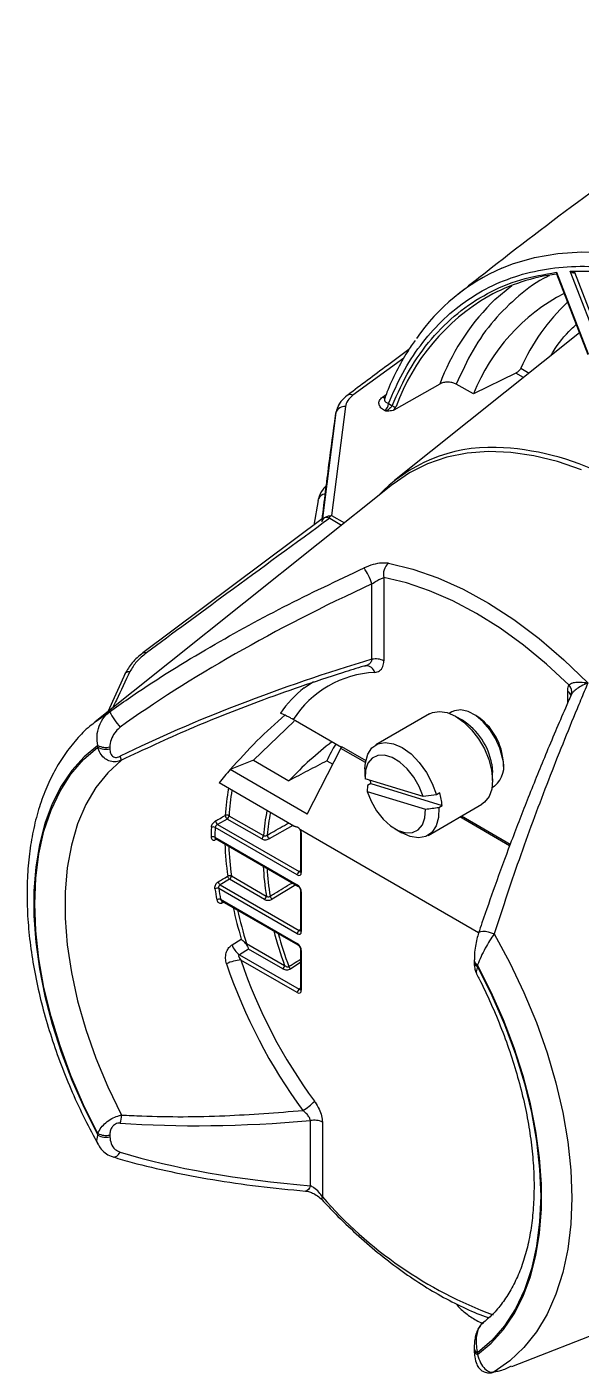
# Model space of a CAD drawing. Extents: x 2 to 136, y 1 to 99.
# Drawn here: x 5.91 to 8.83, y 6.81 to 13.89 of the extents above; entities that cross this region are included whole.
import ezdxf

# ---------------------------------------------------------------- set-up
doc = ezdxf.new("R2010")
doc.units = 0
doc.header["$MEASUREMENT"] = 0
doc.layers.add('OBJECT', color=7, linetype='CONTINUOUS')

msp = doc.modelspace()

# ---------------------------------------------------------------- linework, layer by layer
at = {"layer": 'OBJECT'}
for p, q in [((8.9342, 12.1798), (8.7678, 12.6087)), ((8.7678, 12.6087), (8.7861, 12.6083)), ((8.696, 12.5948), (8.8606, 12.1706)), ((8.6962, 12.6023), (8.8627, 12.1734)), ((8.7851, 12.6), (8.7946, 12.6002)), ((8.9527, 12.189), (8.7927, 12.6015)), ((8.8171, 12.2829), (7.8438, 11.5064)), ((7.8924, 12.1501), (7.6252, 11.9555)), ((8.482, 12.0716), (8.2599, 11.9631)), ((8.5233, 12.0486), (8.482, 12.0716)), ((8.5084, 12.097), (8.553, 12.0722)), ((8.0816, 12.0144), (7.8403, 11.8776)), ((8.2599, 11.9631), (8.1691, 12.0136)), ((7.7802, 11.9454), (7.7998, 11.9596)), ((7.812, 11.9112), (7.8313, 11.9004)), ((7.5339, 11.8598), (7.4608, 11.2896)), ((7.5357, 11.8652), (7.4627, 11.2937)), ((7.5853, 11.8956), (7.5115, 11.322)), ((7.5355, 11.8638), (7.5339, 11.8598)), ((7.5417, 11.8805), (7.5357, 11.8652)), ((7.5383, 11.8775), (7.5358, 11.8657)), ((7.5404, 11.881), (7.5384, 11.8752)), ((7.5443, 11.8871), (7.5417, 11.8805)), ((7.7979, 11.8708), (7.7914, 11.8744)), ((7.8339, 11.4862), (6.2678, 10.2368)), ((7.4417, 11.4015), (7.4187, 11.2711)), ((7.4702, 11.3095), (6.5199, 10.5998)), ((7.5027, 11.3079), (7.5652, 11.2718)), ((7.5115, 11.322), (7.5802, 11.2837)), ((7.788, 10.9956), (7.788, 10.5578)), ((7.725, 10.5659), (7.725, 10.9631)), ((6.4284, 10.4941), (6.3342, 10.2898)), ((7.6916, 10.5317), (7.6934, 10.5323)), ((8.7552, 10.3371), (8.7552, 10.3966)), ((8.7733, 10.3786), (8.7733, 10.3787)), ((6.2678, 10.2368), (6.3442, 10.2896)), ((8.028, 10.2792), (7.7452, 10.1159)), ((8.145, 10.289), (8.1321, 10.2816)), ((8.2716, 10.2697), (8.2575, 10.2778)), ((7.1017, 10.0346), (7.3159, 10.2399)), ((7.564, 10.1025), (7.3109, 10.2486)), ((8.2009, 10.2452), (8.1656, 10.2656)), ((6.2823, 10.1032), (6.2823, 10.1126)), ((6.3453, 10.1046), (6.3453, 10.0951)), ((7.3848, 9.7512), (7.562, 10.0974)), ((7.6905, 10.0232), (7.562, 10.0974)), ((7.5648, 10.1065), (7.6922, 10.0329)), ((7.1017, 10.0346), (6.9789, 9.9854)), ((7.1017, 10.0346), (7.2879, 9.9272)), ((7.4879, 10.0317), (7.5191, 10.0136)), ((7.6882, 9.99), (7.6882, 9.9492)), ((8.3558, 10.0138), (8.36, 9.9696)), ((8.4165, 10.0023), (8.4165, 10.0186)), ((7.3848, 9.7512), (6.9789, 9.9854)), ((7.9941, 9.8436), (7.6885, 9.9377)), ((8.36, 9.9288), (8.36, 9.9696)), ((7.3144, 9.6883), (6.9202, 9.9158)), ((7.7011, 9.9022), (7.7006, 9.8711)), ((7.7006, 9.8711), (8.0061, 9.777)), ((7.7188, 9.9124), (7.7011, 9.9022)), ((7.7188, 9.9124), (8.094, 9.7969)), ((8.0643, 9.8533), (7.9941, 9.8436)), ((8.0819, 9.8635), (8.0643, 9.8533)), ((8.3571, 9.8918), (8.3699, 9.8993)), ((8.0202, 9.6396), (8.303, 9.8029)), ((8.0763, 9.7867), (8.094, 9.7969)), ((6.9633, 9.7254), (6.9124, 9.6964)), ((7.1447, 9.6207), (6.9633, 9.7254)), ((6.9726, 9.7429), (7.154, 9.6382)), ((8.4496, 9.585), (8.1876, 9.7362)), ((8.1969, 9.7416), (8.4529, 9.5938)), ((7.3322, 9.4312), (6.8996, 9.6809)), ((6.9124, 9.6964), (7.3415, 9.4487)), ((7.3085, 9.6917), (7.1846, 9.6218)), ((7.3489, 9.6585), (7.3489, 9.4494)), ((8.2865, 9.127), (7.3497, 9.6678)), ((7.3532, 9.6523), (7.3532, 9.4433)), ((7.8473, 9.6736), (7.8826, 9.6532)), ((6.8984, 9.6298), (7.3322, 9.3793)), ((6.9091, 9.6185), (6.8995, 9.6154)), ((6.9023, 9.6225), (7.3353, 9.3725)), ((6.9853, 9.4261), (7.1691, 9.32)), ((7.3415, 9.4487), (7.3489, 9.4553)), ((7.3489, 9.4494), (7.3489, 9.4492)), ((7.3322, 9.1217), (6.9185, 9.3605)), ((6.976, 9.4086), (6.9263, 9.3789)), ((6.9263, 9.3789), (7.3415, 9.1392)), ((7.1598, 9.3025), (6.976, 9.4086)), ((7.3245, 9.3787), (7.1994, 9.3038)), ((6.9279, 9.3033), (7.3322, 9.0699)), ((6.9475, 9.2869), (6.9344, 9.283)), ((6.9353, 9.2939), (7.3353, 9.063)), ((7.3489, 9.349), (7.3489, 9.14)), ((7.3532, 9.3429), (7.3532, 9.1339)), ((7.3415, 9.1392), (7.3489, 9.1458)), ((6.9885, 9.0635), (7.0371, 9.0939)), ((7.0644, 9.071), (7.2652, 8.9551)), ((7.0761, 9.0414), (7.0273, 9.0111)), ((7.0273, 9.0111), (7.3415, 8.8298)), ((7.2558, 8.9376), (7.0761, 9.0414)), ((7.3489, 9.0395), (7.3489, 8.8305)), ((7.3532, 9.0334), (7.3532, 8.8244)), ((7.3322, 8.8122), (7.0352, 8.9837)), ((7.3489, 8.9704), (7.2972, 8.9378)), ((8.2634, 8.9841), (8.2634, 8.9833)), ((8.2634, 8.9833), (8.2634, 8.9739)), ((8.2809, 8.9588), (8.2809, 8.9494)), ((7.3415, 8.8298), (7.3489, 8.8364)), ((7.4015, 7.7952), (7.4015, 8.1385)), ((7.4645, 8.1304), (7.4645, 7.7376)), ((6.2823, 8.0614), (6.2823, 8.0708)), ((6.3453, 8.0628), (6.3453, 8.0533)), ((8.462, 6.844), (10.135, 7.5001)), ((8.3169, 7.0813), (8.306, 7.0713)), ((8.306, 7.0713), (8.3113, 7.0754)), ((8.2634, 6.9416), (8.2634, 6.9321)), ((8.2809, 6.9171), (8.2809, 6.9076)), ((8.3541, 6.8121), (8.3639, 6.8143)), ((8.3542, 6.8121), (8.3681, 6.8167))]:
    msp.add_line(p, q, dxfattribs=at)
at = {"layer": 'OBJECT', "flags": 128}
for points in [[(8.409, 12.6241), (8.4656, 12.6462), (8.5813, 12.6801), (8.7027, 12.7013), (8.8292, 12.7099), (8.9602, 12.7058), (9.0952, 12.6889), (9.2334, 12.6593), (9.3742, 12.6172), (9.4774, 12.5791)], [(8.3509, 12.4377), (8.3722, 12.4584), (8.4614, 12.5333)], [(7.5976, 11.9563), (7.5965, 11.9557), (7.5944, 11.9542)], [(7.5339, 11.8598), (7.5324, 11.8504), (7.5324, 11.8489)], [(8.8275, 11.5622), (8.7009, 11.606), (8.5766, 11.637), (8.4556, 11.6549), (8.3385, 11.6597), (8.226, 11.6513), (8.1189, 11.6297), (8.0179, 11.5952), (7.9235, 11.5479), (7.8364, 11.4881), (7.8339, 11.4862)], [(7.4417, 11.4015), (7.4433, 11.4091), (7.4436, 11.4098)], [(7.8116, 11.071), (7.9401, 11.0404), (8.0714, 10.9951), (8.2045, 10.9354), (8.3384, 10.8619), (8.4721, 10.775), (8.6045, 10.6755), (8.7347, 10.564), (8.8617, 10.4415)], [(8.7622, 10.4304), (8.6435, 10.5402), (8.5222, 10.6401), (8.3992, 10.7292), (8.2753, 10.807), (8.1514, 10.873), (8.0283, 10.9266), (7.9069, 10.9676), (7.788, 10.9956)], [(7.369, 10.4158), (7.3793, 10.4235), (7.4176, 10.4491)], [(8.028, 10.2792), (8.0435, 10.2863), (8.0803, 10.2921), (8.1213, 10.2852), (8.1646, 10.2661), (8.2079, 10.2358), (8.249, 10.1956), (8.286, 10.1477), (8.317, 10.0945), (8.3403, 10.0386), (8.3549, 9.9828)], [(8.4124, 10.0464), (8.3985, 10.0976), (8.3758, 10.1486), (8.3456, 10.1961), (8.3099, 10.2372), (8.2709, 10.2694), (8.2311, 10.2905), (8.1929, 10.2993), (8.1588, 10.2952), (8.145, 10.289)], [(6.2823, 10.1126), (6.2102, 10.052), (6.1458, 9.9802), (6.0897, 9.8976), (6.0424, 9.8048), (6.0041, 9.7027), (5.9751, 9.5918), (5.9557, 9.473), (5.9459, 9.3472), (5.9459, 9.2153), (5.9557, 9.0782), (5.9751, 8.9369), (6.0041, 8.7926), (6.0424, 8.6462), (6.0897, 8.4988), (6.1458, 8.3515), (6.2102, 8.2053), (6.2823, 8.0614)], [(6.2823, 8.0708), (6.2071, 8.2224), (6.1406, 8.3763), (6.0834, 8.5313), (6.0359, 8.6862), (5.9986, 8.8396), (5.9717, 8.9903), (5.9555, 9.1371), (5.9501, 9.2788), (5.9555, 9.4142), (5.9717, 9.5423), (5.9986, 9.662), (6.0359, 9.7723), (6.0834, 9.8724), (6.1406, 9.9613), (6.2071, 10.0385), (6.2823, 10.1032)], [(7.6882, 9.99), (7.6903, 10.0216), (7.7025, 10.0662), (7.7249, 10.1001), (7.7563, 10.1214), (7.7949, 10.1288), (7.8385, 10.1219), (7.8846, 10.1012), (7.9306, 10.0678), (7.9738, 10.0235), (8.0119, 9.971), (8.0426, 9.9132), (8.0643, 9.8533)], [(7.9941, 9.8436), (7.9738, 9.8958), (7.9453, 9.9455), (7.9105, 9.9895), (7.8716, 10.0249), (7.8312, 10.0495), (7.7917, 10.0616), (7.7559, 10.0605), (7.726, 10.0463), (7.704, 10.0198), (7.6912, 9.9828), (7.6885, 9.9377)], [(6.4063, 10.035), (6.3346, 9.9693), (6.2719, 9.8911), (6.2188, 9.8011), (6.1758, 9.7), (6.1431, 9.5888), (6.1212, 9.4685), (6.1102, 9.3401), (6.1102, 9.2047), (6.1212, 9.0636), (6.1431, 8.918), (6.1758, 8.7691), (6.2188, 8.6183), (6.2719, 8.467), (6.3346, 8.3164), (6.4063, 8.1679)], [(8.3549, 9.9828), (8.36, 9.9299), (8.3553, 9.8826), (8.3411, 9.8432), (8.3181, 9.8138), (8.303, 9.8029)], [(7.7006, 9.8711), (7.7208, 9.8189), (7.7493, 9.7692), (7.7841, 9.7253), (7.823, 9.6898), (7.8635, 9.6653), (7.9029, 9.6531), (7.9387, 9.6542), (7.9686, 9.6685), (7.9907, 9.6949), (8.0035, 9.7319), (8.0061, 9.777)], [(8.0763, 9.7867), (8.075, 9.7339), (8.0629, 9.6893), (8.0404, 9.6554), (8.009, 9.6341), (7.9704, 9.6267), (7.9269, 9.6336), (7.8826, 9.6532)], [(8.2864, 9.1265), (8.2898, 9.131), (8.2974, 9.1344), (8.3084, 9.1358), (8.3221, 9.135), (8.3374, 9.1322), (8.3531, 9.1275), (8.3681, 9.1213)], [(8.3681, 9.1213), (8.4505, 8.9685), (8.5247, 8.8125), (8.5902, 8.6547), (8.6465, 8.496), (8.6931, 8.3378), (8.7297, 8.1812), (8.7561, 8.0274), (8.772, 7.8775), (8.7773, 7.7327), (8.772, 7.594), (8.7561, 7.4625), (8.7297, 7.3391), (8.6931, 7.2248), (8.6465, 7.1204), (8.5902, 7.0268), (8.5247, 6.9445), (8.4505, 6.8743), (8.3681, 6.8167)], [(8.2809, 6.9076), (8.3531, 6.9682), (8.4175, 7.0401), (8.4735, 7.1227), (8.5209, 7.2154), (8.5592, 7.3176), (8.5882, 7.4284), (8.6076, 7.5472), (8.6174, 7.6731), (8.6174, 7.805), (8.6076, 7.9421), (8.5882, 8.0833), (8.5592, 8.2276), (8.5209, 8.374), (8.4735, 8.5214), (8.4175, 8.6688), (8.3531, 8.8149), (8.2809, 8.9588)], [(8.2809, 8.9494), (8.3562, 8.7978), (8.4227, 8.6439), (8.4799, 8.4889), (8.5273, 8.3341), (8.5647, 8.1807), (8.5915, 8.03), (8.6077, 7.8831), (8.6132, 7.7414), (8.6077, 7.606), (8.5915, 7.4779), (8.5647, 7.3582), (8.5273, 7.2479), (8.4799, 7.1479), (8.4227, 7.0589), (8.3562, 6.9818), (8.2809, 6.9171)], [(6.3622, 7.9473), (6.3633, 7.947), (6.3723, 7.9473), (6.382, 7.9518), (6.3914, 7.9604), (6.3999, 7.9723)], [(7.4015, 7.7952), (7.3966, 7.7841), (7.3907, 7.7756), (7.3843, 7.7701), (7.3777, 7.768), (7.3759, 7.768)], [(7.4645, 7.7376), (7.4621, 7.7317), (7.4612, 7.7267), (7.4618, 7.723), (7.4629, 7.7213)]]:
    msp.add_lwpolyline(points, dxfattribs=at)
at = {"layer": 'OBJECT'}
for centre, radius, start, end in [((8.8259, 11.6603), 1.0501, 113.38966, 145.62268), ((8.825, 11.5881), 1.0127, 97.27112, 118.61628), ((8.9007, 11.51), 1.1179, 120.10298, 159.77848), ((9.2087, 11.5861), 1.0209, 117.56325, 158.32961), ((9.2243, 11.585), 1.2207, 135.68825, 159.40591), ((9.4956, 11.6612), 1.0791, 133.40631, 156.18006), ((7.6106, 11.9277), 0.0314, 62.26496, 114.4523), ((7.7886, 11.9614), 0.0181, 242.40043, 293.5507), ((7.7665, 11.9125), 0.0455, 303.25695, 358.37595), ((7.8444, 11.9129), 0.018, 223.65961, 293.94103), ((9.2478, 11.2989), 1.8033, 161.69911, 161.88045), ((7.5807, 11.8474), 0.0484, 84.48268, 158.43204), ((8.354, 10.8558), 0.8256, 88.25564, 136.79839), ((8.3304, 10.2866), 1.3952, 63.50077, 87.99751), ((7.4849, 11.3924), 0.0449, 98.71001, 157.23394), ((7.8607, 11.0142), 0.0751, 130.83248, 194.34034), ((7.3567, 10.8326), 0.3908, 19.503, 33.24445), ((7.7454, 10.475), 0.0932, 62.79547, 102.61817), ((7.7661, 9.9571), 0.5406, 92.77345, 147.371), ((7.6926, 10.483), 0.0494, 16.51679, 89.01018), ((7.729, 9.9523), 0.5868, 127.84114, 145.83336), ((8.7293, 10.3962), 0.0475, 340.74208, 46.09946), ((8.7407, 10.3668), 0.0332, 20.49905, 64.0498), ((6.8465, 10.5751), 0.5778, 209.61699, 219.37739), ((8.0161, 9.9539), 0.3449, 9.99132, 57.60959), ((8.1082, 10.008), 0.3085, 1.97467, 58.01994), ((6.3249, 10.1955), 0.0932, 242.79557, 282.61803), ((6.3249, 10.186), 0.0932, 242.79557, 282.61803), ((8.0374, 9.7939), 0.5988, 147.07594, 156.59947), ((6.3349, 10.024), 0.0722, 8.76681, 25.84333), ((8.2875, 10.0027), 0.1323, 308.53272, 19.29074), ((8.0908, 10.0162), 0.3862, 192.93592, 195.58431), ((8.2072, 9.6676), 1.2567, 169.93775, 176.49524), ((8.222, 9.6662), 1.2517, 170.31979, 176.4844), ((7.7463, 9.7684), 0.3488, 4.69096, 15.82467), ((6.9317, 9.7195), 0.0301, 187.77927, 230.06962), ((6.9612, 9.7239), 0.0221, 58.89245, 112.23309), ((6.9826, 9.7484), 0.0301, 187.63771, 230.04065), ((6.9493, 9.7441), 0.0234, 306.9003, 357.14406), ((8.1642, 9.5644), 1.0129, 168.27578, 175.82011), ((8.1726, 9.5638), 1.0015, 168.7132, 175.57422), ((8.3671, 9.6209), 1.4886, 177.64343, 179.62941), ((6.8884, 9.6613), 0.0225, 60.20509, 112.52447), ((8.373, 9.6202), 1.4747, 177.6431, 179.62971), ((7.1306, 9.6394), 0.0234, 306.9003, 357.14406), ((7.204, 9.6448), 0.0301, 187.14664, 229.95307), ((7.3563, 9.6592), 0.00749, 185.50699, 245.85199), ((6.8876, 9.6092), 0.0232, 62.41728, 113.00402), ((6.9089, 9.6152), 0.00943, 131.88719, 178.66218), ((8.723, 9.6611), 1.7732, 182.15836, 187.65947), ((8.7479, 9.6623), 1.7783, 182.56919, 187.63208), ((6.9772, 9.3999), 0.0275, 72.93014, 115.05835), ((6.9948, 9.4321), 0.0301, 194.12906, 231.32933), ((6.962, 9.4273), 0.0234, 306.8988, 357.14556), ((8.6737, 9.5583), 1.5233, 183.02134, 189.0001), ((8.7008, 9.5602), 1.5308, 183.5199, 189.04719), ((7.3555, 9.43), 0.0234, 126.89953, 177.1463), ((7.3564, 9.4502), 0.00759, 187.82273, 245.65039), ((6.9109, 9.3334), 0.0282, 74.37865, 115.30853), ((8.9182, 9.6614), 2.0419, 188.5215, 190.16456), ((6.9451, 9.4024), 0.0301, 194.24021, 231.35245), ((8.9188, 9.6602), 2.0227, 188.5212, 190.16487), ((7.3394, 9.3785), 0.0073, 173.26122, 235.35252), ((6.9212, 9.2743), 0.0297, 77.01773, 115.74559), ((6.9454, 9.285), 0.0112, 136.27485, 190.34095), ((7.1457, 9.3212), 0.0234, 306.8988, 357.14556), ((7.2181, 9.3273), 0.03, 195.04069, 231.52297), ((7.3561, 9.3496), 0.00731, 184.81416, 246.7272), ((9.2423, 9.7482), 2.3002, 192.26248, 196.52676), ((9.2795, 9.7566), 2.3187, 192.70929, 197.19797), ((7.3555, 9.1205), 0.0234, 126.89803, 177.1478), ((7.3561, 9.1406), 0.0073, 184.56005, 246.75883), ((7.0631, 9.0495), 0.0215, 86.42564, 96.42416), ((7.0467, 9.0711), 0.0177, 345.1903, 359.45574), ((9.1907, 9.6628), 2.0515, 194.86292, 200.18), ((9.2154, 9.6695), 2.0575, 195.4115, 200.48452), ((7.3397, 9.0691), 0.00753, 174.22191, 233.68587), ((7.0984, 9.1045), 0.1173, 200.42982, 232.72444), ((7.3561, 9.0401), 0.00731, 184.81416, 246.7272), ((7.0431, 8.8056), 0.1783, 92.5257, 117.80029), ((9.6159, 9.8568), 2.8023, 198.59383, 216.45371), ((9.5954, 9.845), 2.7011, 198.59386, 216.45369), ((7.2418, 8.9563), 0.0234, 306.89922, 357.14514), ((7.3143, 8.9609), 0.0287, 203.41548, 233.41555), ((8.2932, 8.9862), 0.0299, 185.42463, 245.89606), ((8.2931, 8.9767), 0.0299, 184.99707, 245.93268), ((7.3555, 8.8111), 0.0234, 126.89845, 177.14738), ((7.3561, 8.8311), 0.0073, 184.56005, 246.75883), ((7.2048, 8.4521), 0.3041, 301.11425, 315.77698), ((6.2801, 8.1651), 0.1263, 341.66693, 1.29481), ((7.4219, 8.0476), 0.0932, 62.79547, 102.61817), ((6.3249, 8.1537), 0.0932, 242.79557, 282.61803), ((6.3249, 8.1442), 0.0932, 242.79557, 282.61803), ((9.128, 9.1837), 2.2042, 221.00039, 249.67288), ((8.293, 6.9442), 0.0297, 184.17853, 246.00553), ((8.2931, 6.9349), 0.0299, 185.17854, 245.91737)]:
    msp.add_arc(centre, radius, start, end, dxfattribs=at)
for centre, major_axis, ratio, start_param, end_param in [((10.9445, 10.0453), (5.5153, 1.3161), 0.337357, 2.111481, 2.454235), ((8.5705, 9.5465), (3.4718, 0.8285), 0.337357, 1.735643, 2.163258), ((7.8233, 8.704), (0.7862, 1.6647), 0.62191, 0.89007, 1.074028), ((7.5552, 10.0998), (0.0074, 0.0131), 0.477465, 4.794175, 5.492307), ((7.7226, 8.6217), (0.9462, 2.0036), 0.62191, 1.14483, 1.188047), ((7.3319, 9.6643), (-0.015, 0.026), 0.586022, 3.934501, 4.515163), ((7.3319, 9.456), (-0.0152, 0.0264), 0.568869, 2.3637, 3.919643), ((7.3425, 9.4621), (-0.0052, 0.015), 0.538958, 2.465976, 3.364268), ((7.3319, 9.3548), (-0.015, 0.026), 0.586022, 3.934501, 5.490445), ((7.3425, 9.1527), (-0.0052, 0.015), 0.538958, 2.465976, 3.364268), ((7.3319, 9.1466), (-0.0152, 0.0264), 0.568869, 2.3637, 3.919643), ((7.3319, 9.0454), (-0.015, 0.026), 0.586022, 3.934501, 5.490445), ((7.3319, 8.8371), (-0.0152, 0.0264), 0.568869, 2.3637, 3.919643), ((7.3425, 8.8432), (-0.0052, 0.015), 0.538958, 2.465976, 3.364268), ((8.5705, 9.5465), (3.4718, 0.8285), 0.337357, 3.959263, 4.289807), ((10.9445, 10.0453), (5.5153, 1.3161), 0.337357, 3.668286, 3.937132)]:
    msp.add_ellipse(centre, major_axis=major_axis, ratio=ratio, start_param=start_param, end_param=end_param, dxfattribs=at)
for points, knots in [([(10.7632, 14.3333), (10.6468, 14.258), (10.3464, 14.0637), (9.8701, 13.7387), (9.3337, 13.3605), (8.8065, 12.9716), (8.422, 12.6804), (8.2159, 12.5161), (8.18, 12.4874)], [0, 0, 0, 0, 0.130614, 0.3372653, 0.5438032, 0.7501944, 0.9564046, 1, 1, 1, 1]), ([(7.812, 11.9112), (7.8359, 11.9659), (7.8841, 12.0761), (7.9777, 12.2197), (8.0878, 12.3467), (8.2152, 12.453), (8.3586, 12.5367), (8.5159, 12.5959), (8.6852, 12.6297), (8.8642, 12.638), (9.0497, 12.6203), (9.2276, 12.5833), (9.3445, 12.5417), (9.3967, 12.5232)], [0, 0, 0, 0, 0.088772, 0.178979, 0.270527, 0.364034, 0.458099, 0.55261, 0.647126, 0.741191, 0.834692, 0.926246, 1, 1, 1, 1]), ([(8.7678, 12.6087), (8.7695, 12.6073), (8.7729, 12.6045), (8.7785, 12.6019), (8.7833, 12.6006), (8.787, 12.6002), (8.7902, 12.6005), (8.7919, 12.6011), (8.7927, 12.6015)], [0, 0, 0, 0, 0.249625, 0.499334, 0.644997, 0.77504, 0.892155, 1, 1, 1, 1]), ([(8.7861, 12.6083), (8.8465, 12.6089), (8.9737, 12.61), (9.1718, 12.5769), (9.3104, 12.5313), (9.3757, 12.5098)], [0, 0, 0, 0, 0.323387, 0.681244, 1, 1, 1, 1]), ([(7.8313, 11.9004), (7.8604, 11.9648), (7.9187, 12.0941), (8.0356, 12.2558), (8.1728, 12.3912), (8.3306, 12.4951), (8.5043, 12.5693), (8.6324, 12.5913), (8.6962, 12.6023)], [0, 0, 0, 0, 0.165461, 0.332207, 0.5, 0.667784, 0.834534, 1, 1, 1, 1]), ([(8.6578, 12.5832), (8.6546, 12.5819), (8.5956, 12.557), (8.4963, 12.4808), (8.3642, 12.3535), (8.2531, 12.1982), (8.1971, 12.075), (8.1691, 12.0136)], [0, 0, 0, 0, 0.014572, 0.262122, 0.509686, 0.755758, 1, 1, 1, 1]), ([(8.6962, 12.6023), (8.6959, 12.6007), (8.6953, 12.5977), (8.6959, 12.5957), (8.6962, 12.5948)], [0, 0, 0, 0, 0.543604, 1, 1, 1, 1]), ([(8.6665, 12.1628), (8.6707, 12.17), (8.7013, 12.2238), (8.746, 12.2793), (8.7914, 12.3196), (8.7999, 12.3271)], [0, 0, 0, 0, 0.112305, 0.834724, 1, 1, 1, 1]), ([(7.919, 12.1953), (7.8814, 12.1676), (7.7735, 12.0883), (7.667, 12.0084), (7.5976, 11.9563)], [0, 0, 0, 0, 0.348722, 1, 1, 1, 1]), ([(7.9523, 12.2441), (7.9385, 12.2246), (7.9027, 12.1738), (7.8534, 12.0823), (7.8138, 11.9998), (7.796, 11.9494), (7.7921, 11.9386)], [0, 0, 0, 0, 0.215499, 0.560292, 0.905585, 1, 1, 1, 1]), ([(8.5084, 12.097), (8.5073, 12.0949), (8.5049, 12.0907), (8.4987, 12.0836), (8.4913, 12.0772), (8.4855, 12.0733), (8.4826, 12.0719), (8.482, 12.0716)], [0, 0, 0, 0, 0.243971, 0.488094, 0.725807, 0.945379, 1, 1, 1, 1]), ([(8.1691, 12.0136), (8.1632, 12.0163), (8.1512, 12.0218), (8.1286, 12.0249), (8.1063, 12.0235), (8.0906, 12.0191), (8.0835, 12.0154), (8.0816, 12.0144)], [0, 0, 0, 0, 0.238726, 0.477734, 0.707735, 0.921561, 1, 1, 1, 1]), ([(7.5944, 11.9542), (7.5823, 11.9437), (7.5578, 11.9226), (7.5461, 11.8964), (7.5401, 11.8832)], [0, 0, 0, 0, 0.49383, 1, 1, 1, 1]), ([(7.5547, 11.9098), (7.5538, 11.9089), (7.5507, 11.906), (7.5499, 11.9024), (7.5493, 11.8999)], [0, 0, 0, 0, 0.289313, 1, 1, 1, 1]), ([(7.6252, 11.9555), (7.6148, 11.9463), (7.5939, 11.9279), (7.5882, 11.9064), (7.5853, 11.8956)], [0, 0, 0, 0, 0.498504, 1, 1, 1, 1]), ([(7.7914, 11.8744), (7.7842, 11.8794), (7.7697, 11.8892), (7.7606, 11.9082), (7.7624, 11.9283), (7.7743, 11.9397), (7.7802, 11.9454)], [0, 0, 0, 0, 0.250172, 0.500067, 0.749913, 1, 1, 1, 1]), ([(7.7915, 11.9388), (7.791, 11.9375), (7.7897, 11.934), (7.7909, 11.9269), (7.7969, 11.9182), (7.8069, 11.9135), (7.812, 11.9112)], [0, 0, 0, 0, 0.118962, 0.305994, 0.65275, 1, 1, 1, 1]), ([(7.8313, 11.9004), (7.8296, 11.8981), (7.8261, 11.8936), (7.819, 11.8865), (7.8125, 11.8809), (7.8073, 11.8769), (7.8024, 11.8735), (7.7994, 11.8717), (7.7979, 11.8708)], [0, 0, 0, 0, 0.250064, 0.499105, 0.634955, 0.762997, 0.884268, 1, 1, 1, 1]), ([(7.5324, 11.8489), (7.5204, 11.7627), (7.4951, 11.5809), (7.4732, 11.3989), (7.4617, 11.3032)], [0, 0, 0, 0, 0.4741973, 1, 1, 1, 1]), ([(7.8403, 11.8776), (7.8389, 11.8769), (7.8332, 11.8742), (7.8181, 11.8722), (7.8052, 11.8713), (7.7979, 11.8708)], [0, 0, 0, 0, 0.118324, 0.498391, 1, 1, 1, 1]), ([(7.8403, 11.8776), (7.8428, 11.8809), (7.8476, 11.8876), (7.8503, 11.8935), (7.8517, 11.8964)], [0, 0, 0, 0, 0.499883, 1, 1, 1, 1]), ([(7.485, 11.4784), (7.479, 11.473), (7.4565, 11.4526), (7.449, 11.4279), (7.4436, 11.4098)], [0, 0, 0, 0, 0.26742, 1, 1, 1, 1]), ([(7.5027, 11.3079), (7.3223, 11.1759), (7.0002, 10.9402), (6.6795, 10.7039), (6.5384, 10.5999)], [0, 0, 0, 0, 0.560011, 1, 1, 1, 1]), ([(7.4627, 11.2937), (7.4647, 11.2977), (7.4688, 11.3058), (7.4807, 11.3151), (7.4953, 11.3212), (7.5062, 11.3217), (7.5115, 11.322)], [0, 0, 0, 0, 0.243823, 0.5, 0.756179, 1, 1, 1, 1]), ([(7.4704, 11.3092), (7.4733, 11.3109), (7.4797, 11.3147), (7.4914, 11.3134), (7.4994, 11.3095), (7.5027, 11.3079)], [0, 0, 0, 0, 0.344846, 0.734108, 1, 1, 1, 1]), ([(7.5115, 11.322), (7.5115, 11.322), (7.5115, 11.322), (7.5114, 11.3219), (7.511, 11.3217), (7.5098, 11.3209), (7.5052, 11.3176), (7.5011, 11.3134), (7.4978, 11.31)], [0, 0, 0, 0, 0.002441, 0.006812, 0.021403, 0.07391, 0.27218, 1, 1, 1, 1]), ([(7.8116, 11.071), (7.7998, 11.072), (7.7762, 11.074), (7.7303, 11.0656), (7.6994, 11.0532), (7.6835, 11.0468)], [0, 0, 0, 0, 0.326541, 0.652946, 1, 1, 1, 1]), ([(6.3442, 10.2896), (6.3768, 10.3127), (6.5399, 10.4282), (6.8431, 10.6176), (7.2587, 10.8461), (7.5417, 10.9798), (7.6835, 11.0468)], [0, 0, 0, 0, 0.077798, 0.389331, 0.69397, 1, 1, 1, 1]), ([(7.725, 10.9631), (7.7334, 10.9687), (7.7494, 10.9795), (7.7713, 10.9907), (7.7825, 10.994), (7.788, 10.9956)], [0, 0, 0, 0, 0.36406, 0.694186, 1, 1, 1, 1]), ([(6.5194, 10.5994), (6.4993, 10.5827), (6.4589, 10.5492), (6.4372, 10.5102), (6.4263, 10.4907)], [0, 0, 0, 0, 0.498628, 1, 1, 1, 1]), ([(6.5384, 10.5999), (6.5197, 10.5848), (6.4824, 10.5545), (6.4617, 10.5192), (6.4513, 10.5015)], [0, 0, 0, 0, 0.498898, 1, 1, 1, 1]), ([(6.5195, 10.5993), (6.5199, 10.5996), (6.5213, 10.6009), (6.5246, 10.602), (6.5304, 10.6026), (6.5352, 10.601), (6.5384, 10.5999)], [0, 0, 0, 0, 0.091391, 0.330574, 0.5648, 1, 1, 1, 1]), ([(7.725, 10.5659), (7.7238, 10.5609), (7.7213, 10.5511), (7.709, 10.5387), (7.6953, 10.5323), (7.6848, 10.5304), (7.6823, 10.5299)], [0, 0, 0, 0, 0.24655, 0.491219, 0.876384, 1, 1, 1, 1]), ([(7.74, 10.4971), (7.749, 10.499), (7.767, 10.5028), (7.7845, 10.5248), (7.7869, 10.5473), (7.788, 10.5578)], [0, 0, 0, 0, 0.345196, 0.691453, 1, 1, 1, 1]), ([(6.4513, 10.5015), (6.4277, 10.4516), (6.3976, 10.388), (6.3672, 10.3244), (6.3606, 10.3108)], [0, 0, 0, 0, 0.785647, 1, 1, 1, 1]), ([(7.6823, 10.5299), (7.6451, 10.5184), (7.4589, 10.4608), (7.1517, 10.3546), (6.7624, 10.202), (6.5252, 10.0907), (6.4063, 10.035)], [0, 0, 0, 0, 0.086248, 0.431389, 0.715149, 1, 1, 1, 1]), ([(6.4246, 10.4831), (6.4249, 10.4859), (6.4253, 10.4899), (6.4277, 10.4931), (6.4285, 10.494)], [0, 0, 0, 0, 0.696002, 1, 1, 1, 1]), ([(6.4285, 10.494), (6.4286, 10.4943), (6.4296, 10.4957), (6.4323, 10.4979), (6.4365, 10.5002), (6.4428, 10.502), (6.4479, 10.5017), (6.4513, 10.5015)], [0, 0, 0, 0, 0.036929, 0.237546, 0.438167, 0.634673, 1, 1, 1, 1]), ([(8.8617, 10.4415), (8.8552, 10.4263), (8.836, 10.3811), (8.7662, 10.2143), (8.6535, 9.9332), (8.5065, 9.5413), (8.4142, 9.2613), (8.3681, 9.1213)], [0, 0, 0, 0, 0.037504, 0.111461, 0.407416, 0.703808, 1, 1, 1, 1]), ([(8.7552, 10.3966), (8.7553, 10.4), (8.7556, 10.4128), (8.7594, 10.4229), (8.7622, 10.4304)], [0, 0, 0, 0, 0.2596458, 1, 1, 1, 1]), ([(8.7622, 10.4304), (8.7644, 10.4326), (8.7691, 10.4375), (8.7797, 10.4416), (8.7967, 10.4456), (8.8237, 10.4472), (8.8483, 10.4442), (8.8615, 10.4415), (8.8617, 10.4415)], [0, 0, 0, 0, 0.125199, 0.269787, 0.35945, 0.646929, 0.996074, 1, 1, 1, 1]), ([(8.8617, 10.4415), (8.8615, 10.4414), (8.85, 10.437), (8.8284, 10.427), (8.8045, 10.4117), (8.7896, 10.3994), (8.7802, 10.3902), (8.7761, 10.3836), (8.7741, 10.3805)], [0, 0, 0, 0, 0.0039787, 0.3545043, 0.6418804, 0.732153, 0.8751845, 1, 1, 1, 1]), ([(8.7732, 10.3782), (8.7631, 10.3551), (8.7179, 10.2522), (8.6404, 10.069), (8.5437, 9.8307), (8.4546, 9.6004), (8.3753, 9.3847), (8.3202, 9.2272), (8.2922, 9.1439), (8.2864, 9.1265)], [0, 0, 0, 0, 0.060027, 0.267454, 0.462674, 0.64546, 0.81583, 0.961512, 1, 1, 1, 1]), ([(6.2823, 10.1126), (6.2799, 10.1291), (6.2748, 10.1625), (6.2875, 10.2156), (6.3113, 10.2605), (6.3347, 10.2812), (6.3442, 10.2896)], [0, 0, 0, 0, 0.261321, 0.527902, 0.808326, 1, 1, 1, 1]), ([(7.2682, 10.2732), (7.218, 10.2286), (7.1172, 10.1389), (7.0251, 10.0367), (6.9789, 9.9854)], [0, 0, 0, 0, 0.498208, 1, 1, 1, 1]), ([(7.3109, 10.2486), (7.307, 10.2508), (7.2993, 10.2552), (7.2858, 10.2624), (7.2731, 10.2689), (7.2607, 10.2748), (7.2504, 10.2794), (7.2456, 10.2811), (7.2435, 10.2819)], [0, 0, 0, 0, 0.159898, 0.320837, 0.466381, 0.608638, 0.822533, 1, 1, 1, 1]), ([(6.2705, 10.237), (6.2602, 10.2294), (6.2241, 10.2023), (6.1694, 10.1454), (6.1069, 10.067), (6.0527, 9.9786), (6.0066, 9.8816), (5.969, 9.7761), (5.9402, 9.6628), (5.9205, 9.5425), (5.9099, 9.416), (5.9086, 9.2841), (5.9165, 9.1479), (5.9334, 9.0082), (5.9593, 8.8659), (5.9938, 8.7218), (6.0368, 8.5769), (6.0878, 8.4319), (6.1468, 8.2878), (6.2116, 8.1475), (6.2601, 8.057), (6.2837, 8.013)], [0, 0, 0, 0, 0.020756, 0.07301, 0.125566, 0.178601, 0.2322, 0.286351, 0.34097, 0.395934, 0.451115, 0.506409, 0.561732, 0.617029, 0.672278, 0.727471, 0.782609, 0.837696, 0.892743, 0.94776, 1, 1, 1, 1]), ([(6.3999, 10.2086), (6.3922, 10.202), (6.3733, 10.1856), (6.3543, 10.152), (6.3459, 10.1232), (6.3454, 10.1076), (6.3453, 10.1046)], [0, 0, 0, 0, 0.23048, 0.568581, 0.916913, 1, 1, 1, 1]), ([(6.4063, 10.035), (6.3973, 10.0318), (6.3778, 10.0248), (6.3473, 10.0272), (6.3196, 10.0407), (6.2975, 10.0642), (6.2867, 10.087), (6.2829, 10.101), (6.2823, 10.1032)], [0, 0, 0, 0, 0.16721, 0.364972, 0.550352, 0.742656, 0.959322, 1, 1, 1, 1]), ([(6.3453, 10.0951), (6.3459, 10.0869), (6.3469, 10.074), (6.355, 10.0599), (6.3642, 10.0524), (6.3751, 10.0494), (6.3873, 10.0502), (6.3955, 10.0536), (6.3999, 10.0555)], [0, 0, 0, 0, 0.298809, 0.473694, 0.618551, 0.738235, 0.858033, 1, 1, 1, 1]), ([(7.4879, 10.0317), (7.4545, 10.0143), (7.3877, 9.9796), (7.3211, 9.9446), (7.2879, 9.9272)], [0, 0, 0, 0, 0.5, 1, 1, 1, 1]), ([(8.0061, 9.777), (8.0064, 9.7771), (8.0298, 9.7803), (8.0532, 9.7835), (8.0763, 9.7867)], [0, 0, 0, 0, 0.013758, 1, 1, 1, 1]), ([(6.8798, 9.6821), (6.8798, 9.6829), (6.8801, 9.6864), (6.882, 9.6933), (6.887, 9.7021), (6.8939, 9.7101), (6.8992, 9.7136), (6.9019, 9.7154)], [0, 0, 0, 0, 0.064654, 0.299342, 0.533646, 0.766801, 1, 1, 1, 1]), ([(6.9019, 9.7154), (6.9098, 9.7199), (6.9267, 9.7296), (6.9437, 9.7393), (6.9528, 9.7444)], [0, 0, 0, 0, 0.46377, 1, 1, 1, 1]), ([(7.1741, 9.641), (7.182, 9.6455), (7.2194, 9.6667), (7.2567, 9.6878), (7.2862, 9.7045)], [0, 0, 0, 0, 0.211288, 1, 1, 1, 1]), ([(6.9124, 9.6964), (6.9119, 9.6962), (6.9099, 9.6952), (6.9065, 9.6929), (6.903, 9.6891), (6.9004, 9.6849), (6.8999, 9.6822), (6.8996, 9.6809)], [0, 0, 0, 0, 0.0737, 0.314773, 0.547626, 0.773682, 1, 1, 1, 1]), ([(7.154, 9.6382), (7.1556, 9.6377), (7.1586, 9.6366), (7.1641, 9.6369), (7.1696, 9.6383), (7.1726, 9.6401), (7.1741, 9.641)], [0, 0, 0, 0, 0.2672673, 0.512821, 0.7563575, 1, 1, 1, 1]), ([(7.3144, 9.6883), (7.3163, 9.6876), (7.323, 9.6853), (7.3341, 9.6847), (7.3424, 9.6753), (7.3473, 9.6703), (7.3497, 9.6678)], [0, 0, 0, 0, 0.14924, 0.508742, 0.752981, 1, 1, 1, 1]), ([(7.3334, 9.6829), (7.3326, 9.683), (7.3281, 9.6834), (7.3212, 9.685), (7.3163, 9.6873), (7.3144, 9.6883)], [0, 0, 0, 0, 0.115323, 0.637717, 1, 1, 1, 1]), ([(7.3335, 9.6827), (7.3338, 9.6826), (7.3345, 9.6824), (7.3366, 9.6813), (7.3381, 9.6798), (7.3385, 9.6794)], [0, 0, 0, 0, 0.361747, 0.820066, 1, 1, 1, 1]), ([(7.3385, 9.6794), (7.3392, 9.6788), (7.341, 9.6772), (7.344, 9.6731), (7.3468, 9.6678), (7.3485, 9.6627), (7.3488, 9.6597), (7.3489, 9.6586), (7.3489, 9.6585)], [0, 0, 0, 0, 0.121838, 0.333734, 0.556485, 0.780748, 0.972555, 1, 1, 1, 1]), ([(6.8786, 9.6306), (6.8788, 9.6279), (6.8793, 9.6226), (6.8834, 9.6171), (6.8895, 9.6142), (6.8953, 9.6142), (6.8987, 9.6152), (6.8995, 9.6154)], [0, 0, 0, 0, 0.2327103, 0.4654096, 0.6981468, 0.9309534, 1, 1, 1, 1]), ([(6.8984, 9.6298), (6.8984, 9.6295), (6.8984, 9.6278), (6.8993, 9.6252), (6.9009, 9.623), (6.9022, 9.6226), (6.9023, 9.6225)], [0, 0, 0, 0, 0.096855, 0.522125, 0.962874, 1, 1, 1, 1]), ([(6.902, 9.6226), (6.902, 9.6226), (6.902, 9.6226), (6.9022, 9.6225), (6.9022, 9.6225)], [0, 0, 0, 0, 0.81162, 1, 1, 1, 1]), ([(7.1447, 9.6207), (7.1473, 9.6195), (7.1526, 9.617), (7.1627, 9.616), (7.173, 9.617), (7.1803, 9.6195), (7.1839, 9.6214), (7.1846, 9.6218)], [0, 0, 0, 0, 0.232587, 0.465092, 0.699418, 0.935279, 1, 1, 1, 1]), ([(6.9159, 9.395), (6.9236, 9.3996), (6.9402, 9.4095), (6.9568, 9.4194), (6.9656, 9.4247)], [0, 0, 0, 0, 0.4652587, 1, 1, 1, 1]), ([(7.3489, 9.4494), (7.3488, 9.4486), (7.3487, 9.4473), (7.3487, 9.4474), (7.3487, 9.4474)], [0, 0, 0, 0, 0.59624, 1, 1, 1, 1]), ([(6.8988, 9.3589), (6.8987, 9.3601), (6.8982, 9.3643), (6.8991, 9.3721), (6.9028, 9.3814), (6.9085, 9.3897), (6.9135, 9.3932), (6.9159, 9.395)], [0, 0, 0, 0, 0.095671, 0.323993, 0.549161, 0.774592, 1, 1, 1, 1]), ([(6.9263, 9.3789), (6.9257, 9.3786), (6.9238, 9.3775), (6.921, 9.3749), (6.9186, 9.3705), (6.9176, 9.3654), (6.9182, 9.3622), (6.9185, 9.3605)], [0, 0, 0, 0, 0.100319, 0.310213, 0.530305, 0.765482, 1, 1, 1, 1]), ([(7.1891, 9.3195), (7.1968, 9.3241), (7.2352, 9.3472), (7.2741, 9.3706), (7.3053, 9.3893), (7.3057, 9.3896)], [0, 0, 0, 0, 0.197832, 0.989147, 1, 1, 1, 1]), ([(7.3353, 9.3725), (7.3362, 9.3719), (7.3382, 9.3706), (7.3417, 9.3669), (7.345, 9.3621), (7.3475, 9.3567), (7.3487, 9.352), (7.3488, 9.3499), (7.3489, 9.349)], [0, 0, 0, 0, 0.160305, 0.32651, 0.50487, 0.690087, 0.874026, 1, 1, 1, 1]), ([(6.9083, 9.3011), (6.9092, 9.298), (6.9109, 9.2918), (6.9169, 9.2853), (6.9246, 9.2818), (6.9308, 9.282), (6.934, 9.2829), (6.9344, 9.283)], [0, 0, 0, 0, 0.242993, 0.485893, 0.730301, 0.969713, 1, 1, 1, 1]), ([(6.9354, 9.2939), (6.9353, 9.294), (6.9335, 9.2946), (6.9305, 9.2976), (6.9288, 9.3013), (6.9279, 9.3033)], [0, 0, 0, 0, 0.020994, 0.483808, 1, 1, 1, 1]), ([(7.1598, 9.3025), (7.1624, 9.3013), (7.1677, 9.2988), (7.1778, 9.2977), (7.1879, 9.2988), (7.1951, 9.3013), (7.1986, 9.3033), (7.1994, 9.3038)], [0, 0, 0, 0, 0.234191, 0.46856, 0.698538, 0.924526, 1, 1, 1, 1]), ([(7.1691, 9.32), (7.17, 9.3194), (7.172, 9.318), (7.1761, 9.3166), (7.1807, 9.3163), (7.1853, 9.3172), (7.1878, 9.3187), (7.1891, 9.3195)], [0, 0, 0, 0, 0.163616, 0.376573, 0.582252, 0.791234, 1, 1, 1, 1]), ([(7.3489, 9.14), (7.3488, 9.1392), (7.3487, 9.1378), (7.3487, 9.1379), (7.3487, 9.1379)], [0, 0, 0, 0, 0.5962527, 1, 1, 1, 1]), ([(7.0371, 9.0939), (7.0372, 9.0939), (7.0418, 9.089), (7.0499, 9.0815), (7.058, 9.0735), (7.0607, 9.0709)], [0, 0, 0, 0, 0.009116, 0.676062, 1, 1, 1, 1]), ([(7.0607, 9.0709), (7.0618, 9.0696), (7.063, 9.0683), (7.0638, 9.0667), (7.0638, 9.0666)], [0, 0, 0, 0, 0.917934, 1, 1, 1, 1]), ([(7.0638, 9.0666), (7.066, 9.0624), (7.0707, 9.053), (7.0741, 9.0451), (7.076, 9.0414), (7.0761, 9.0414)], [0, 0, 0, 0, 0.447469, 0.990911, 1, 1, 1, 1]), ([(8.2865, 9.1263), (8.2833, 9.1158), (8.2763, 9.0932), (8.2692, 9.0545), (8.264, 9.0165), (8.264, 8.9938), (8.2641, 8.984)], [0, 0, 0, 0, 0.223835, 0.482492, 0.777126, 1, 1, 1, 1]), ([(8.3681, 9.1213), (8.3601, 9.1096), (8.3441, 9.0859), (8.32, 9.0438), (8.2968, 8.9985), (8.2864, 8.9725), (8.2809, 8.9588)], [0, 0, 0, 0, 0.223098, 0.450964, 0.711814, 1, 1, 1, 1]), ([(6.9599, 8.9633), (6.9576, 8.9726), (6.953, 8.9913), (6.9567, 9.0203), (6.9676, 9.0447), (6.9799, 9.0578), (6.9871, 9.0626), (6.9885, 9.0635)], [0, 0, 0, 0, 0.25715, 0.513211, 0.744498, 0.953648, 1, 1, 1, 1]), ([(7.0273, 9.0111), (7.027, 9.011), (7.026, 9.0106), (7.0247, 9.0096), (7.0239, 9.0083), (7.0232, 9.0064), (7.0231, 9.0041), (7.0242, 8.9991), (7.0279, 8.992), (7.0326, 8.9866), (7.0352, 8.9837)], [0, 0, 0, 0, 0.031538, 0.091736, 0.151947, 0.169898, 0.279914, 0.361158, 0.647937, 1, 1, 1, 1]), ([(7.3353, 9.063), (7.3362, 9.0624), (7.3382, 9.0611), (7.3417, 9.0575), (7.345, 9.0527), (7.3475, 9.0472), (7.3487, 9.0425), (7.3488, 9.0404), (7.3489, 9.0395)], [0, 0, 0, 0, 0.160306, 0.326513, 0.504874, 0.690093, 0.874024, 1, 1, 1, 1]), ([(7.2558, 8.9376), (7.259, 8.9361), (7.2653, 8.9331), (7.277, 8.9319), (7.2884, 8.9334), (7.2943, 8.9364), (7.2972, 8.9378)], [0, 0, 0, 0, 0.266581, 0.534173, 0.773417, 1, 1, 1, 1]), ([(7.2652, 8.9551), (7.267, 8.9535), (7.2704, 8.9506), (7.2762, 8.9481), (7.2812, 8.9473), (7.2851, 8.9478), (7.287, 8.9489), (7.288, 8.9495)], [0, 0, 0, 0, 0.290045, 0.546789, 0.725459, 0.862589, 1, 1, 1, 1]), ([(7.288, 8.9495), (7.2955, 8.9542), (7.3158, 8.9671), (7.3361, 8.9799), (7.3489, 8.988)], [0, 0, 0, 0, 0.369869, 1, 1, 1, 1]), ([(8.2636, 8.9741), (8.2635, 8.971), (8.2633, 8.9596), (8.2655, 8.9421), (8.2681, 8.9249), (8.2736, 8.9165), (8.2745, 8.9153)], [0, 0, 0, 0, 0.150195, 0.548819, 0.932292, 1, 1, 1, 1]), ([(8.2809, 8.9494), (8.2777, 8.9397), (8.2723, 8.9233), (8.274, 8.9175), (8.2747, 8.9151)], [0, 0, 0, 0, 0.595389, 1, 1, 1, 1]), ([(8.2739, 8.9147), (8.2786, 8.9056), (8.3062, 8.8529), (8.3522, 8.7547), (8.4085, 8.6202), (8.4571, 8.4853), (8.4979, 8.3509), (8.5305, 8.2182), (8.555, 8.088), (8.571, 7.9614), (8.5787, 7.8394), (8.578, 7.7227), (8.5692, 7.6123), (8.5524, 7.5089), (8.5279, 7.4133), (8.4961, 7.3259), (8.4573, 7.2471), (8.4117, 7.1774), (8.3619, 7.1183), (8.3247, 7.0872), (8.3069, 7.0725)], [0, 0, 0, 0, 0.012157, 0.07072, 0.129266, 0.187766, 0.246205, 0.30457, 0.362847, 0.421028, 0.479107, 0.53709, 0.594998, 0.652877, 0.710778, 0.768817, 0.827171, 0.886092, 0.945889, 1, 1, 1, 1]), ([(7.3489, 8.8305), (7.3488, 8.8297), (7.3487, 8.8283), (7.3487, 8.8284), (7.3487, 8.8284)], [0, 0, 0, 0, 0.5962527, 1, 1, 1, 1]), ([(7.4227, 8.24), (7.4238, 8.2386), (7.4331, 8.2258), (7.4477, 8.2004), (7.4617, 8.1633), (7.4636, 8.1413), (7.4645, 8.1304)], [0, 0, 0, 0, 0.043244, 0.38492, 0.695334, 1, 1, 1, 1]), ([(6.2823, 8.0708), (6.2874, 8.0814), (6.2964, 8.1004), (6.3234, 8.1281), (6.3542, 8.1492), (6.3834, 8.1623), (6.3999, 8.1664), (6.4063, 8.1679)], [0, 0, 0, 0, 0.265567, 0.476871, 0.689089, 0.879262, 1, 1, 1, 1]), ([(6.4063, 8.1679), (6.4421, 8.1662), (6.6213, 8.1574), (6.9391, 8.1588), (7.2245, 8.181), (7.3619, 8.1917)], [0, 0, 0, 0, 0.114681, 0.573753, 1, 1, 1, 1]), ([(7.4015, 8.1385), (7.3999, 8.1439), (7.3965, 8.1554), (7.383, 8.1732), (7.3705, 8.185), (7.3628, 8.1911), (7.3619, 8.1917)], [0, 0, 0, 0, 0.281826, 0.591171, 0.953138, 1, 1, 1, 1]), ([(6.3999, 8.1254), (6.3958, 8.1254), (6.3875, 8.1254), (6.375, 8.121), (6.3637, 8.113), (6.3537, 8.1004), (6.3466, 8.0828), (6.3457, 8.0698), (6.3453, 8.0628)], [0, 0, 0, 0, 0.132636, 0.266193, 0.387938, 0.535864, 0.751072, 1, 1, 1, 1]), ([(6.2853, 8.0138), (6.2826, 8.018), (6.2744, 8.0307), (6.2791, 8.0491), (6.2823, 8.0614)], [0, 0, 0, 0, 0.330509, 1, 1, 1, 1]), ([(6.2849, 8.0135), (6.2878, 8.0075), (6.2962, 7.9902), (6.3193, 7.9689), (6.3433, 7.9524), (6.359, 7.9491), (6.3627, 7.9483)], [0, 0, 0, 0, 0.194837, 0.5623, 0.898241, 1, 1, 1, 1]), ([(6.3453, 8.0533), (6.3469, 8.0411), (6.3501, 8.0161), (6.3695, 7.9869), (6.3906, 7.9767), (6.3999, 7.9723)], [0, 0, 0, 0, 0.351626, 0.714776, 1, 1, 1, 1]), ([(6.3622, 7.9473), (6.3957, 7.9376), (6.4955, 7.9087), (6.6698, 7.8675), (6.8913, 7.8259), (7.128, 7.7916), (7.2927, 7.7759), (7.3759, 7.768)], [0, 0, 0, 0, 0.104376, 0.309875, 0.528119, 0.761802, 1, 1, 1, 1]), ([(7.4645, 7.7376), (7.4586, 7.7459), (7.4456, 7.7641), (7.4234, 7.7845), (7.4077, 7.7922), (7.4015, 7.7952)], [0, 0, 0, 0, 0.333233, 0.736993, 1, 1, 1, 1]), ([(7.3759, 7.7679), (7.381, 7.7672), (7.3921, 7.7657), (7.4143, 7.7574), (7.4391, 7.7431), (7.4562, 7.7292), (7.4626, 7.7216), (7.4628, 7.7214)], [0, 0, 0, 0, 0.182919, 0.400551, 0.680575, 0.989227, 1, 1, 1, 1]), ([(7.4629, 7.7213), (7.4816, 7.7014), (7.5358, 7.6438), (7.6282, 7.5541), (7.7404, 7.4555), (7.8549, 7.3658), (7.9708, 7.2855), (8.0876, 7.2148), (8.2046, 7.1555), (8.2892, 7.1175), (8.3341, 7.1028), (8.3406, 7.1007)], [0, 0, 0, 0, 0.068363, 0.198065, 0.327854, 0.457724, 0.587679, 0.717718, 0.847827, 0.977974, 1, 1, 1, 1]), ([(8.1682, 7.1753), (8.1703, 7.1723), (8.1837, 7.1538), (8.2189, 7.1242), (8.263, 7.0923), (8.2956, 7.0771), (8.3068, 7.0719)], [0, 0, 0, 0, 0.0691665, 0.4323023, 0.8049748, 1, 1, 1, 1]), ([(8.3044, 7.0688), (8.3015, 7.0665), (8.2921, 7.0591), (8.2815, 7.0409), (8.2718, 7.0152), (8.2661, 6.9855), (8.2635, 6.9607), (8.2637, 6.9471), (8.2638, 6.942)], [0, 0, 0, 0, 0.082837, 0.264887, 0.474792, 0.672546, 0.87803, 1, 1, 1, 1]), ([(8.306, 7.0713), (8.3012, 7.0665), (8.2908, 7.0562), (8.2794, 7.0297), (8.2733, 6.9966), (8.273, 6.9602), (8.2769, 6.9335), (8.2804, 6.9193), (8.2809, 6.9171)], [0, 0, 0, 0, 0.16721, 0.364972, 0.550351, 0.742656, 0.959323, 1, 1, 1, 1]), ([(8.2634, 6.9322), (8.2634, 6.9311), (8.2631, 6.9175), (8.2657, 6.8915), (8.2726, 6.8614), (8.2881, 6.8351), (8.3086, 6.818), (8.333, 6.8102), (8.3535, 6.8102), (8.363, 6.8149), (8.3649, 6.8159)], [0, 0, 0, 0, 0.016378, 0.208519, 0.451056, 0.599473, 0.72103, 0.844708, 0.968154, 1, 1, 1, 1]), ([(8.2809, 6.9076), (8.2858, 6.8925), (8.2956, 6.8619), (8.3193, 6.8297), (8.3445, 6.8132), (8.3613, 6.8156), (8.3681, 6.8167)], [0, 0, 0, 0, 0.261321, 0.527902, 0.808326, 1, 1, 1, 1]), ([(8.3681, 6.8167), (8.3709, 6.8173), (8.3823, 6.8198), (8.4121, 6.8249), (8.4407, 6.8388), (8.4603, 6.8484)], [0, 0, 0, 0, 0.092998, 0.378447, 1, 1, 1, 1])]:
    msp.add_open_spline(points, degree=3, knots=knots, dxfattribs=at)

doc.saveas('drawing.dxf')
